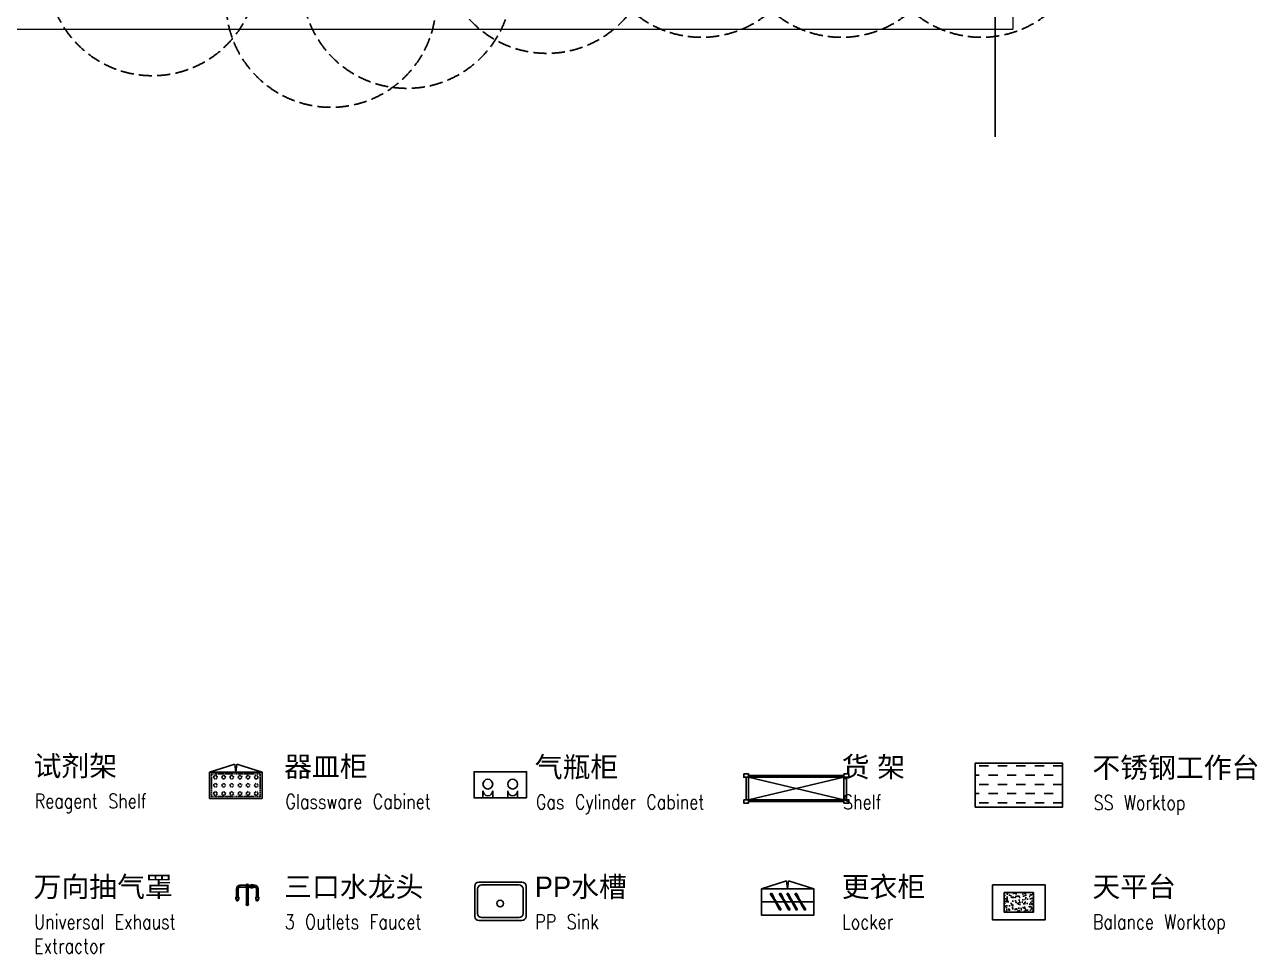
# Model space of a CAD drawing. Header units: millimetres. Extents: x -79903 to 358239, y -413462 to -100990.
# Drawn here: x 5182 to 26315, y -224661 to -208742 of the extents above; entities that cross this region are included whole.
import ezdxf

# ---------------------------------------------------------------- set-up
doc = ezdxf.new("R2010")
doc.units = ezdxf.units.MM
doc.header["$LTSCALE"] = 300
doc.linetypes.add('CENTER', pattern=[2, 1.25, -0.25, 0.25, -0.25])
doc.linetypes.add('DASH', pattern=[0.35, 0.25, -0.1])
doc.layers.get('DEFPOINTS').update_dxf_attribs({"color": 250})
for name, color, linetype in [('A—轴线', 1, 'CENTER'), ('C—平顶—喷淋', 5, 'Continuous'), ('K柯禹-实验家具', 140, 'Continuous'), ('K柯禹-文字说明', 7, 'Continuous'), ('K柯禹-给排水', 121, 'Continuous'), ('S实验室家具', 5, 'Continuous')]:
    doc.layers.add(name, color=color, linetype=linetype)
for name, color, linetype, lineweight in [('D打印框', 7, 'Continuous', 50), ('Q-02 墙柱填充', 250, 'Continuous', 0), ('Q-11 建筑幕墙', 60, 'Continuous', 0)]:
    doc.layers.add(name, color=color, linetype=linetype, lineweight=lineweight)
doc.styles.add('_HZTXT', font='txt.shx', dxfattribs={"width": 0.8, "bigfont": 'hztxt.shx'})
doc.styles.get("Standard").update_dxf_attribs({"font": 'arial.ttf'})

# ---------------------------------------------------------------- blocks, each defined once
blk = doc.blocks.new('123aad')
at = {"layer": 'K柯禹-实验家具', "color": 142, "linetype": 'Continuous'}
for p, q in [((1325554, 382044), (1325986, 382179)), ((1325986, 382179), (1326004, 382044)), ((1326021, 382179), (1326004, 382044)), ((1326454, 382044), (1326021, 382179)), ((1325554, 382044), (1325554, 381595)), ((1326454, 382044), (1325554, 382044)), ((1326454, 381595), (1326454, 382044)), ((1325554, 381595), (1326454, 381595))]:
    blk.add_line(p, q, dxfattribs=at)
at = {"layer": 'K柯禹-实验家具', "color": 142}
for points in [[(1325584, 382002), (1325584, 382014), (1325593, 382014)], [(1325584, 381981), (1325584, 381996)], [(1325584, 381956), (1325584, 381971)], [(1325584, 381935), (1325584, 381950)], [(1325584, 381914), (1325584, 381929)], [(1325584, 381889), (1325584, 381905)], [(1325584, 381868), (1325584, 381883)], [(1325602, 382014), (1325617, 382014)], [(1325623, 382014), (1325638, 382014)], [(1325623, 381959), (1325626, 381944)], [(1325632, 381981), (1325626, 381974), (1325626, 381965)], [(1325632, 381938), (1325638, 381932), (1325644, 381932)], [(1325654, 381990), (1325638, 381984)], [(1325647, 382014), (1325663, 382014)], [(1325654, 381929), (1325669, 381932)], [(1325675, 381981), (1325669, 381984), (1325660, 381987)], [(1325669, 382014), (1325684, 382014)], [(1325675, 381938), (1325678, 381944), (1325681, 381950)], [(1325684, 381959), (1325678, 381974)], [(1325693, 382014), (1325705, 382014)], [(1325714, 382014), (1325730, 382014)], [(1325736, 382014), (1325751, 382014)], [(1325760, 382014), (1325775, 382014)], [(1325763, 381959), (1325766, 381944)], [(1325772, 381981), (1325766, 381974), (1325766, 381965)], [(1325772, 381938), (1325778, 381932), (1325784, 381932)], [(1325793, 381990), (1325778, 381984)], [(1325781, 382014), (1325796, 382014)], [(1325793, 381929), (1325809, 381932)], [(1325815, 381981), (1325809, 381984), (1325799, 381987)], [(1325806, 382014), (1325818, 382014)], [(1325815, 381938), (1325818, 381944), (1325821, 381950)], [(1325824, 381959), (1325818, 381974)], [(1325827, 382014), (1325842, 382014)], [(1325848, 382014), (1325863, 382014)], [(1325872, 382014), (1325888, 382014)], [(1325894, 382014), (1325909, 382014)], [(1325903, 381959), (1325906, 381944)], [(1325912, 381981), (1325906, 381974), (1325906, 381965)], [(1325912, 381938), (1325918, 381932), (1325924, 381932)], [(1325918, 382014), (1325933, 382014)], [(1325933, 381990), (1325918, 381984)], [(1325933, 381929), (1325948, 381932)], [(1325939, 382014), (1325954, 382014)], [(1325954, 381981), (1325948, 381984), (1325939, 381987)], [(1325954, 381938), (1325958, 381944), (1325961, 381950)], [(1325964, 381959), (1325958, 381974)], [(1325961, 382014), (1325976, 382014)], [(1325985, 382014), (1326000, 382014)], [(1326006, 382014), (1326021, 382014)], [(1326030, 382014), (1326046, 382014)], [(1326043, 381959), (1326046, 381944)], [(1326052, 381981), (1326046, 381974), (1326046, 381965)], [(1326052, 382014), (1326067, 382014)], [(1326052, 381938), (1326058, 381932), (1326067, 381932)], [(1326073, 381990), (1326058, 381984)], [(1326073, 382014), (1326088, 382014)], [(1326073, 381929), (1326088, 381932)], [(1326094, 381981), (1326088, 381984), (1326079, 381987)], [(1326094, 381938), (1326100, 381944), (1326100, 381950)], [(1326097, 382014), (1326113, 382014)], [(1326103, 381959), (1326100, 381974)], [(1326119, 382014), (1326134, 382014)], [(1326143, 382014), (1326158, 382014)], [(1326164, 382014), (1326179, 382014)], [(1326182, 381959), (1326186, 381944)], [(1326186, 382014), (1326201, 382014)], [(1326192, 381981), (1326186, 381974), (1326186, 381965)], [(1326192, 381938), (1326198, 381932), (1326207, 381932)], [(1326213, 381990), (1326198, 381984)], [(1326210, 382014), (1326225, 382014)], [(1326213, 381929), (1326228, 381932)], [(1326234, 381981), (1326228, 381984), (1326222, 381987)], [(1326231, 382014), (1326246, 382014)], [(1326234, 381938), (1326240, 381944), (1326240, 381950)], [(1326243, 381959), (1326240, 381974)], [(1326255, 382014), (1326271, 382014)], [(1326277, 382014), (1326292, 382014)], [(1326298, 382014), (1326313, 382014)], [(1326322, 382014), (1326337, 382014)], [(1326322, 381959), (1326328, 381944)], [(1326331, 381981), (1326328, 381974), (1326325, 381965)], [(1326331, 381938), (1326337, 381932), (1326347, 381932)], [(1326353, 381990), (1326337, 381984)], [(1326344, 382014), (1326359, 382014)], [(1326353, 381929), (1326368, 381932)], [(1326374, 381981), (1326362, 381987)], [(1326368, 382014), (1326383, 382014)], [(1326374, 381938), (1326380, 381944), (1326380, 381950)], [(1326383, 381959), (1326380, 381974)], [(1326389, 382014), (1326404, 382014)], [(1326410, 382014), (1326423, 382014)], [(1326423, 382014), (1326423, 382002)], [(1326423, 381996), (1326423, 381981)], [(1326423, 381971), (1326423, 381956)], [(1326423, 381950), (1326423, 381935)], [(1326423, 381929), (1326423, 381914)], [(1326423, 381905), (1326423, 381889)], [(1326423, 381883), (1326423, 381868)], [(1325584, 381844), (1325584, 381859)], [(1325584, 381822), (1325584, 381838)], [(1325584, 381801), (1325584, 381816)], [(1325584, 381777), (1325584, 381792)], [(1325584, 381756), (1325584, 381771)], [(1325584, 381731), (1325584, 381746)], [(1325584, 381710), (1325584, 381725)], [(1325584, 381689), (1325584, 381704)], [(1325584, 381664), (1325584, 381680)], [(1325623, 381819), (1325626, 381804)], [(1325623, 381680), (1325626, 381664)], [(1325632, 381841), (1325626, 381835), (1325626, 381826)], [(1325632, 381701), (1325626, 381695), (1325626, 381686)], [(1325632, 381798), (1325638, 381792), (1325644, 381792)], [(1325654, 381850), (1325638, 381844)], [(1325654, 381710), (1325638, 381704)], [(1325654, 381789), (1325669, 381792)], [(1325675, 381841), (1325669, 381844), (1325660, 381847)], [(1325675, 381701), (1325669, 381704), (1325660, 381707)], [(1325675, 381798), (1325678, 381804), (1325681, 381810)], [(1325675, 381658), (1325678, 381664), (1325681, 381670)], [(1325684, 381819), (1325678, 381835)], [(1325684, 381680), (1325678, 381695)], [(1325763, 381819), (1325766, 381804)], [(1325763, 381680), (1325766, 381664)], [(1325772, 381841), (1325766, 381835), (1325766, 381826)], [(1325772, 381701), (1325766, 381695), (1325766, 381686)], [(1325772, 381798), (1325778, 381792), (1325784, 381792)], [(1325793, 381850), (1325778, 381844)], [(1325793, 381710), (1325778, 381704)], [(1325793, 381789), (1325809, 381792)], [(1325815, 381841), (1325809, 381844), (1325799, 381847)], [(1325815, 381701), (1325809, 381704), (1325799, 381707)], [(1325815, 381798), (1325818, 381804), (1325821, 381810)], [(1325815, 381658), (1325818, 381664), (1325821, 381670)], [(1325824, 381819), (1325818, 381835)], [(1325824, 381680), (1325818, 381695)], [(1325903, 381819), (1325906, 381804)], [(1325903, 381680), (1325906, 381664)], [(1325912, 381841), (1325906, 381835), (1325906, 381826)], [(1325912, 381701), (1325906, 381695), (1325906, 381686)], [(1325912, 381798), (1325918, 381792), (1325924, 381792)], [(1325933, 381850), (1325918, 381844)], [(1325933, 381710), (1325918, 381704)], [(1325933, 381789), (1325948, 381792)], [(1325954, 381841), (1325948, 381844), (1325939, 381847)], [(1325954, 381701), (1325948, 381704), (1325939, 381707)], [(1325954, 381798), (1325958, 381804), (1325961, 381810)], [(1325954, 381658), (1325958, 381664), (1325961, 381670)], [(1325964, 381819), (1325958, 381835)], [(1325964, 381680), (1325958, 381695)], [(1326043, 381819), (1326046, 381804)], [(1326043, 381680), (1326046, 381664)], [(1326052, 381841), (1326046, 381835), (1326046, 381826)], [(1326052, 381701), (1326046, 381695), (1326046, 381686)], [(1326052, 381798), (1326058, 381792), (1326067, 381792)], [(1326073, 381850), (1326058, 381844)], [(1326073, 381710), (1326058, 381704)], [(1326073, 381789), (1326088, 381792)], [(1326094, 381841), (1326088, 381844), (1326079, 381847)], [(1326094, 381701), (1326088, 381704), (1326079, 381707)], [(1326094, 381798), (1326100, 381804), (1326100, 381810)], [(1326094, 381658), (1326100, 381664), (1326100, 381670)], [(1326103, 381819), (1326100, 381835)], [(1326103, 381680), (1326100, 381695)], [(1326182, 381819), (1326186, 381804)], [(1326182, 381680), (1326186, 381664)], [(1326192, 381841), (1326186, 381835), (1326186, 381826)], [(1326192, 381701), (1326186, 381695), (1326186, 381686)], [(1326192, 381798), (1326198, 381792), (1326207, 381792)], [(1326213, 381850), (1326198, 381844)], [(1326213, 381710), (1326198, 381704)], [(1326213, 381789), (1326228, 381792)], [(1326234, 381841), (1326228, 381844), (1326222, 381847)], [(1326234, 381701), (1326228, 381704), (1326222, 381707)], [(1326234, 381798), (1326240, 381804), (1326240, 381810)], [(1326234, 381658), (1326240, 381664), (1326240, 381670)], [(1326243, 381819), (1326240, 381835)], [(1326243, 381680), (1326240, 381695)], [(1326322, 381819), (1326328, 381804)], [(1326322, 381680), (1326328, 381664)], [(1326331, 381841), (1326328, 381835), (1326325, 381826)], [(1326331, 381701), (1326328, 381695), (1326325, 381686)], [(1326331, 381798), (1326337, 381792), (1326347, 381792)], [(1326353, 381850), (1326337, 381844)], [(1326353, 381710), (1326337, 381704)], [(1326353, 381789), (1326368, 381792)], [(1326374, 381841), (1326362, 381847)], [(1326374, 381701), (1326362, 381707)], [(1326374, 381798), (1326380, 381804), (1326380, 381810)], [(1326374, 381658), (1326380, 381664), (1326380, 381670)], [(1326383, 381819), (1326380, 381835)], [(1326383, 381680), (1326380, 381695)], [(1326423, 381859), (1326423, 381844)], [(1326423, 381838), (1326423, 381822)], [(1326423, 381816), (1326423, 381801)], [(1326423, 381792), (1326423, 381777)], [(1326423, 381771), (1326423, 381756)], [(1326423, 381746), (1326423, 381731)], [(1326423, 381725), (1326423, 381710)], [(1326423, 381704), (1326423, 381689)], [(1326423, 381680), (1326423, 381664)], [(1325584, 381643), (1325584, 381658)], [(1325593, 381625), (1325584, 381625), (1325584, 381634)], [(1325617, 381625), (1325602, 381625)], [(1325638, 381625), (1325623, 381625)], [(1325632, 381658), (1325638, 381652), (1325644, 381652)], [(1325663, 381625), (1325647, 381625)], [(1325654, 381649), (1325669, 381652)], [(1325684, 381625), (1325669, 381625)], [(1325705, 381625), (1325693, 381625)], [(1325730, 381625), (1325714, 381625)], [(1325751, 381625), (1325736, 381625)], [(1325775, 381625), (1325760, 381625)], [(1325772, 381658), (1325778, 381652), (1325784, 381652)], [(1325796, 381625), (1325781, 381625)], [(1325793, 381649), (1325809, 381652)], [(1325818, 381625), (1325806, 381625)], [(1325842, 381625), (1325827, 381625)], [(1325863, 381625), (1325848, 381625)], [(1325888, 381625), (1325872, 381625)], [(1325909, 381625), (1325894, 381625)], [(1325912, 381658), (1325918, 381652), (1325924, 381652)], [(1325933, 381625), (1325918, 381625)], [(1325933, 381649), (1325948, 381652)], [(1325954, 381625), (1325939, 381625)], [(1325976, 381625), (1325961, 381625)], [(1326000, 381625), (1325985, 381625)], [(1326021, 381625), (1326006, 381625)], [(1326046, 381625), (1326030, 381625)], [(1326052, 381658), (1326058, 381652), (1326067, 381652)], [(1326067, 381625), (1326052, 381625)], [(1326073, 381649), (1326088, 381652)], [(1326088, 381625), (1326073, 381625)], [(1326113, 381625), (1326097, 381625)], [(1326134, 381625), (1326119, 381625)], [(1326158, 381625), (1326143, 381625)], [(1326179, 381625), (1326164, 381625)], [(1326201, 381625), (1326186, 381625)], [(1326192, 381658), (1326198, 381652), (1326207, 381652)], [(1326225, 381625), (1326210, 381625)], [(1326213, 381649), (1326228, 381652)], [(1326246, 381625), (1326231, 381625)], [(1326271, 381625), (1326255, 381625)], [(1326292, 381625), (1326277, 381625)], [(1326313, 381625), (1326298, 381625)], [(1326337, 381625), (1326322, 381625)], [(1326331, 381658), (1326337, 381652), (1326347, 381652)], [(1326359, 381625), (1326344, 381625)], [(1326353, 381649), (1326368, 381652)], [(1326383, 381625), (1326368, 381625)], [(1326404, 381625), (1326389, 381625)], [(1326423, 381634), (1326423, 381625), (1326410, 381625)], [(1326423, 381658), (1326423, 381643)]]:
    blk.add_lwpolyline(points, dxfattribs=at)
blk = doc.blocks.new('A$C074D4DC8')
at = {"linetype": 'Continuous'}
for p, q in [((335, 264), (335, 0)), ((699, 264), (699, 0)), ((1266, 264), (1266, 0)), ((1630, 264), (1630, 0))]:
    blk.add_line(p, q, dxfattribs=at)
blk.add_lwpolyline([(1965, 0), (1965, 983), (0, 983), (0, 0)], close=True, dxfattribs=at)
for centre in [(517, 516), (1448, 516)]:
    blk.add_circle(centre, 182, dxfattribs=at)
for centre in [(517, 264), (1448, 264)]:
    blk.add_arc(centre, 182, 180, 0, dxfattribs=at)
blk = doc.blocks.new('174528')
at = {"layer": 'K柯禹-实验家具', "color": 142}
for p, q in [((-258, -442, 0), (-258, -58)), ((-216, -29), (1418, -29)), ((-216, -442, 0), (-216, -58)), ((-216, -58), (1418, -58)), ((-216, -442, 0), (1418, -58)), ((1418, -442, 0), (-216, -58)), ((1418, -442, 0), (1418, -58)), ((1460, -442, 0), (1460, -58)), ((-216, -442, 0), (1418, -442, 0)), ((-216, -471, 0), (1418, -471, 0))]:
    blk.add_line(p, q, dxfattribs=at)
for points in [[(-216, -58), (-300, -58), (-300, 0), (-216, 0)], [(1502, -58), (1418, -58), (1418, 0), (1502, 0)]]:
    blk.add_lwpolyline(points, close=True, dxfattribs=at)
at = {"layer": 'K柯禹-实验家具', "color": 142, "elevation": 0}
for points in [[(-216, -500), (-300, -500), (-300, -442), (-216, -442)], [(1502, -500), (1418, -500), (1418, -442), (1502, -442)]]:
    blk.add_lwpolyline(points, close=True, dxfattribs=at)
blk = doc.blocks.new('A$C428B26A6')
at = {"layer": 'K柯禹-实验家具', "color": 142}
for p, q in [((50, 900), (-85, 468)), ((275, 900), (275, 0)), ((130, 588), (411, 750)), ((418, 737), (404, 762)), ((-85, 468), (50, 450)), ((-85, 432), (50, 450)), ((50, 0), (-85, 432)), ((137, 576), (123, 600)), ((137, 435), (123, 459)), ((130, 447), (411, 609)), ((131, 319), (411, 481)), ((418, 597), (404, 622)), ((404, 493), (418, 469)), ((138, 307), (124, 331)), ((131, 164), (411, 326)), ((404, 338), (418, 314)), ((138, 152), (124, 176))]:
    blk.add_line(p, q, dxfattribs=at)
blk.add_lwpolyline([(50, 0), (500, 0), (500, 900), (50, 900)], close=True, dxfattribs=at)
for centre, start, end in [((-870, 2639), 295.9622, 304.1516), ((1407, -1304), 115.8484, 124.0378), ((-870, 2499), 295.9622, 304.1516), ((-869, 2371), 295.9622, 304.1516), ((1407, -1445), 115.8484, 124.0378), ((1407, -1573), 115.8484, 124.0378), ((-869, 2216), 295.9622, 304.1516), ((1407, -1728), 115.8484, 124.0378)]:
    blk.add_arc(centre, 2269, start, end, dxfattribs=at)
blk = doc.blocks.new('BT')
at = {"layer": 'K柯禹-实验家具'}
h = blk.add_hatch(dxfattribs=at)
h.set_pattern_fill('AR-CONC', color=151, scale=20, style=0)
h.set_pattern_definition([(310, (-110816.74, -4931.03), (143.45204, 12.55043), [15, -165]), (5, (-110816.74, -4931.03), (-27.75027, -150.43843), [12, -132]), (259.5486, (-110804.78, -4929.98), (115.70188, -137.8879), [12.74804, -140.22842]), (313.8158, (-110816.74, -4971.03), (213.4482, 33.1038), [22.5, -247.5]), (263.3644, (-110798.95, -4968.27), (186.93254, -194.82357), [19.12206, -210.3426]), (8.8158, (-110816.74, -4971.03), (186.9324, -194.8237), [18, -198]), (339, (-110796.74, -4961.03), (119.38141, 80.52378), [15, -165]), (34, (-110796.74, -4961.03), (48.66307, -145.03), [12, -132]), (288.5486, (-110786.79, -4954.32), (168.04453, -64.5061), [12.74804, -140.22842]), (322.5, (-110816.74, -4931.026), (2.43197, -66.57877), [0, -130.4, 0, -134, 0, -132.5]), (352.5, (-110816.74, -4931.026), (52.613907, -78.882342), [0, -76.4, 0, -127.4, 0, -50.5]), (32.5, (-110861.34, -4931.026), (106.764487, 4.510974), [0, -50, 0, -156, 0, -207]), (42.5, (-110881.34, -4931.03), (116.63723, -20.021), [0, -65, 0, -103.6, 0, -147])])
h.paths.add_polyline_path([(200, 470), (200, 130), (700, 130), (700, 470)])
at = {"layer": 'K柯禹-实验家具', "color": 140}
for points in [[(0, 600), (900, 600), (900, 0), (0, 0)], [(200, 470), (700, 470), (700, 130), (200, 130)]]:
    blk.add_lwpolyline(points, close=True, dxfattribs=at)
blk = doc.blocks.new('*U323')
at = {"layer": 'K柯禹-实验家具'}
h = blk.add_hatch(dxfattribs=at)
h.set_pattern_fill('DASH', color=8, scale=50, style=0)
h.set_pattern_definition([(360, (373581.72, 1289852.34), (158.75, 158.75), [158.75, -158.75])])
h.paths.add_polyline_path([(256543, 33421), (255043, 33421), (255043, 34171), (256543, 34171)])
blk.add_lwpolyline([(256543, 33421), (255043, 33421), (255043, 34171), (256543, 34171)], close=True, dxfattribs=at)
blk = doc.blocks.new('pen lin')
at = {"layer": 'C—平顶—喷淋'}
blk.add_hatch(color=8, dxfattribs=at).paths.add_polyline_path([(-27.5, 0, 1), (27.5, 0, 1)])
for radius in [50, 27.5]:
    blk.add_circle((0, 0), radius, dxfattribs=at)
at = {"layer": 'DEFPOINTS', "color": 251, "linetype": 'DASH', "ltscale": 3}
blk.add_circle((0, 0), 1800, dxfattribs=at)
blk = doc.blocks.new('A$C5AE9663F')
at = {"layer": 'A—轴线', "color": 24, "linetype": 'CENTER', "ltscale": 10}
blk.add_line((27600, -2850), (27600, 24600), dxfattribs=at)

msp = doc.modelspace()

# ---------------------------------------------------------------- hatches: boundary and pattern name
at = {"layer": 'Q-02 墙柱填充'}
h = msp.add_hatch(color=252, dxfattribs=at)
h.dxf.hatch_style = 1
h.paths.add_polyline_path([(-5478.041, -207467.447), (-6078.041, -207467.447), (-6078.041, -208167.447), (-5478.041, -208167.447)])
h.paths.add_polyline_path([(3721.959, -207467.447), (3121.959, -207467.447), (3121.959, -208167.447), (3721.959, -208167.447)])
h.paths.add_polyline_path([(12921.959, -207467.447), (12321.959, -207467.447), (12321.959, -208167.447), (12921.959, -208167.447)])
h.paths.add_polyline_path([(22121.959, -197067.447), (21521.959, -197067.447), (21521.959, -197767.447), (22121.959, -197767.447)])
h.paths.add_polyline_path([(12921.959, -197067.447), (12321.959, -197067.447), (12321.959, -197767.447), (12921.959, -197767.447)])
h.paths.add_polyline_path([(3721.959, -197067.447), (3121.959, -197067.447), (3121.959, -197767.447), (3721.959, -197767.447)])
h.paths.add_polyline_path([(-5478.041, -197067.447), (-6078.041, -197067.447), (-6078.041, -197767.447), (-5478.041, -197767.447)])
h.paths.add_polyline_path([(-1512.959, -210168.645), (-840.892, -210168.645), (-840.892, -209782.611), (-1512.959, -209782.611)], flags=9)
h.paths.add_polyline_path([(5388.159, -210168.645), (6060.226, -210168.645), (6060.226, -209782.611), (5388.159, -209782.611)], flags=9)
h.paths.add_polyline_path([(9988.159, -210168.645), (10660.226, -210168.645), (10660.226, -209782.611), (9988.159, -209782.611)], flags=9)
h.paths.add_polyline_path([(14588.159, -210168.645), (15260.226, -210168.645), (15260.226, -209782.611), (14588.159, -209782.611)], flags=9)
h.paths.add_polyline_path([(19188.159, -210168.645), (19860.226, -210168.645), (19860.226, -209782.611), (19188.159, -209782.611)], flags=9)
h.paths.add_polyline_path([(6864.409, -210841.39), (7679.493, -210841.39), (7679.493, -210455.357), (6864.409, -210455.357)], flags=9)
h.paths.add_polyline_path([(23066.162, -203033.928), (23066.162, -202218.844), (22680.128, -202218.844), (22680.128, -203033.928)], flags=9)
h.paths.add_polyline_path([(23066.162, -195701.246), (23066.162, -195029.179), (22680.128, -195029.179), (22680.128, -195701.246)], flags=9)
h.paths.add_polyline_path([(23066.162, -190502.922), (23066.162, -189830.855), (22680.128, -189830.855), (22680.128, -190502.922)], flags=9)
h.paths.add_polyline_path([(23666.162, -197824.989), (23666.162, -197009.906), (23280.128, -197009.906), (23280.128, -197824.989)], flags=9)
h.paths.add_polyline_path([(-6873.021, -210168.645), (-6200.954, -210168.645), (-6200.954, -209782.611), (-6873.021, -209782.611)], flags=9)
h.paths.add_polyline_path([(-8176.494, -192183.927), (-8176.494, -191368.844), (-8562.527, -191368.844), (-8562.527, -192183.927)], flags=9)
h.paths.add_polyline_path([(-8176.494, -203033.927), (-8176.494, -202218.844), (-8562.527, -202218.844), (-8562.527, -203033.927)], flags=9)
h.paths.add_polyline_path([(-8776.494, -197374.989), (-8776.494, -196559.905), (-9162.527, -196559.905), (-9162.527, -197374.989)], flags=9)
h.paths.add_polyline_path([(13027.349, -194222.023), (13880.009, -194222.023), (13880.009, -193719.363), (13027.349, -193719.363)], flags=9)
h.paths.add_polyline_path([(13125.853, -196530.907), (13974.79, -196530.907), (13974.79, -196028.247), (13125.853, -196028.247)], flags=9)

# ---------------------------------------------------------------- linework, layer by layer
at = {"layer": 'K柯禹-给排水'}
for p, q in [((8813.944, -223687.688, -0.002), (8813.944, -223552.258, -0.002)), ((8813.944, -223552.33, -0.002), (8843.271, -223552.33, -0.002)), ((8851.601, -223532.185, -0.002), (8831.497, -223510.823, -0.002)), ((8843.271, -223687.694, -0.002), (8843.271, -223552.294, -0.002)), ((8984.081, -223523.855, -0.002), (8871.71, -223523.855, -0.002)), ((8872.218, -223494.556, -0.002), (8984.251, -223494.556, -0.002)), ((8872.218, -223494.556, -0.002), (8872.218, -223523.855, -0.002)), ((8984.081, -223508.751), (8984.081, -223821.196)), ((9013.455, -223508.751), (9013.455, -223821.196)), ((9125.318, -223494.556, -0.002), (9100.964, -223494.556, -0.002)), ((9100.964, -223523.855, -0.002), (9125.826, -223523.855, -0.002)), ((9125.318, -223494.556, -0.002), (9125.318, -223523.855, -0.002)), ((9145.936, -223532.185, -0.002), (9166.04, -223510.823, -0.002)), ((9154.265, -223687.694, -0.002), (9154.265, -223552.294, -0.002)), ((9183.593, -223552.33, -0.002), (9154.265, -223552.33, -0.002)), ((9183.593, -223687.688, -0.002), (9183.593, -223552.258, -0.002)), ((12897.394, -223507.454, 0.003), (12897.394, -224028.85, 0.003)), ((12947.881, -223557.94, 0.003), (12947.881, -223978.364, 0.003)), ((13708.067, -223438.609, 0.003), (12966.239, -223438.609, 0.003)), ((13016.725, -223489.095, 0.003), (13657.581, -223489.095, 0.003)), ((13726.425, -223978.364, 0.003), (13726.425, -223557.94, 0.003)), ((13776.912, -224028.85, 0.003), (13776.912, -223507.454, 0.003)), ((8802.92, -223699.789, 69.538), (8802.92, -223712.347, 104.041)), ((8802.92, -223732.113, 96.846), (8802.92, -223719.554, 62.344)), ((8802.92, -223732.113, 96.846), (8802.92, -223719.554, 62.344)), ((8802.92, -223732.113, 96.846), (8802.92, -223719.554, 62.344)), ((8813.944, -223671.502, -0.002), (8843.271, -223671.502, -0.002)), ((8817.853, -223698.314, 109.148), (8817.853, -223685.756, 74.645)), ((8838.887, -223685.756, 74.645), (8838.887, -223698.314, 109.148)), ((8838.887, -223685.756, 74.645), (8838.887, -223698.314, 109.148)), ((8838.887, -223685.756, 74.645), (8838.887, -223698.314, 109.148)), ((8853.821, -223712.347, 104.041), (8853.821, -223699.789, 69.538)), ((8853.821, -223712.347, 104.041), (8853.821, -223699.789, 69.538)), ((8853.821, -223712.347, 104.041), (8853.821, -223699.789, 69.538)), ((8853.821, -223712.347, 104.041), (8853.821, -223699.789, 69.538)), ((8853.821, -223719.554, 62.344), (8853.821, -223732.113, 96.846)), ((8853.821, -223719.554, 62.344), (8853.821, -223732.113, 96.846)), ((8853.821, -223719.554, 62.344), (8853.821, -223732.113, 96.846)), ((8853.821, -223719.554, 62.344), (8853.821, -223732.113, 96.846)), ((9143.716, -223712.347, 104.041), (9143.716, -223699.789, 69.538)), ((9143.716, -223712.347, 104.041), (9143.716, -223699.789, 69.538)), ((9143.716, -223712.347, 104.041), (9143.716, -223699.789, 69.538)), ((9143.716, -223712.347, 104.041), (9143.716, -223699.789, 69.538)), ((9143.716, -223719.554, 62.344), (9143.716, -223732.113, 96.846)), ((9143.716, -223719.554, 62.344), (9143.716, -223732.113, 96.846)), ((9143.716, -223719.554, 62.344), (9143.716, -223732.113, 96.846)), ((9143.716, -223719.554, 62.344), (9143.716, -223732.113, 96.846)), ((9183.593, -223671.502, -0.002), (9154.265, -223671.502, -0.002)), ((9158.649, -223685.756, 74.645), (9158.649, -223698.314, 109.148)), ((9158.649, -223685.756, 74.645), (9158.649, -223698.314, 109.148)), ((9158.649, -223685.756, 74.645), (9158.649, -223698.314, 109.148)), ((9179.683, -223698.314, 109.148), (9179.683, -223685.756, 74.645)), ((9194.617, -223699.789, 69.538), (9194.617, -223712.347, 104.041)), ((9194.617, -223732.113, 96.846), (9194.617, -223719.554, 62.344)), ((9194.617, -223732.113, 96.846), (9194.617, -223719.554, 62.344)), ((9194.617, -223732.113, 96.846), (9194.617, -223719.554, 62.344)), ((12966.239, -224097.695, 0.003), (13708.067, -224097.695, 0.003)), ((13016.725, -224047.209, 0.003), (13657.581, -224047.209, 0.003))]:
    msp.add_line(p, q, dxfattribs=at)
at = {"layer": 'K柯禹-给排水', "color": 7}
for p, q in [((9013.455, -223523.154, -0.003), (9064.247, -223535.845, 0.008)), ((9015.105, -223496.705, -0.002), (9064.247, -223484.426, 0.008)), ((9045.888, -223515.069, 108.311), (9018.002, -223515.069, 108.311)), ((9045.888, -223504.685, 108.311), (9018.631, -223504.685, 108.311)), ((9045.888, -223504.685, 108.311), (9045.888, -223515.069, 108.311)), ((9064.232, -223520.391, 0.013), (9100.964, -223520.394, 0.016)), ((9100.964, -223484.426, 0.008), (9064.247, -223484.426, 0.008)), ((9100.964, -223484.426, 0.008), (9064.247, -223484.426, 0.008)), ((9100.964, -223484.426, 0.008), (9064.247, -223484.426, 0.008)), ((9100.964, -223484.426, 0.008), (9064.247, -223484.426, 0.008)), ((9064.247, -223484.426, 0.008), (9100.964, -223484.426, 0.008)), ((9064.247, -223484.426, 0.008), (9064.247, -223499.36, 0.008)), ((9064.247, -223484.426, 75.779), (9100.964, -223484.426, 75.779)), ((9064.247, -223484.426, 75.779), (9100.964, -223484.426, 75.779)), ((9064.247, -223484.426, 75.779), (9100.964, -223484.426, 75.779)), ((9064.247, -223484.426, 75.779), (9100.964, -223484.426, 75.779)), ((9100.964, -223499.36, 0.005), (9064.247, -223499.36, 0.005)), ((9100.964, -223499.36, 0.005), (9064.247, -223499.36, 0.005)), ((9100.964, -223499.36, 0.005), (9064.247, -223499.36, 0.005)), ((9100.964, -223499.36, 0.005), (9064.247, -223499.36, 0.005)), ((9064.247, -223499.36, 0.005), (9100.964, -223499.36, 0.005)), ((9064.247, -223499.36, 111.746), (9100.964, -223499.36, 111.746)), ((9064.247, -223499.36, 111.746), (9100.964, -223499.36, 111.746)), ((9064.247, -223499.36, 111.746), (9100.964, -223499.36, 111.746)), ((9064.247, -223499.36, 111.746), (9100.964, -223499.36, 111.746)), ((9064.247, -223520.391, 0.008), (9064.247, -223535.327, 0.008)), ((9100.964, -223520.394, 0.016), (9064.247, -223520.394, 0.016)), ((9100.964, -223520.394, 0.016), (9064.247, -223520.394, 0.016)), ((9100.964, -223520.394, 0.016), (9064.247, -223520.394, 0.016)), ((9100.964, -223520.394, 0.016), (9064.247, -223520.394, 0.016)), ((9064.247, -223520.394, 60.845), (9100.964, -223520.394, 60.845)), ((9064.247, -223520.394, 60.845), (9100.964, -223520.394, 60.845)), ((9064.247, -223520.394, 60.845), (9100.964, -223520.394, 60.845)), ((9064.247, -223520.394, 60.845), (9100.964, -223520.394, 60.845)), ((9064.247, -223535.327, 0.008), (9100.964, -223535.327, 0.008)), ((9064.247, -223535.327, 0.008), (9100.964, -223535.327, 0.008)), ((9064.247, -223535.327, 0.008), (9100.964, -223535.327, 0.008)), ((9064.247, -223535.327, 0.008), (9100.964, -223535.327, 0.008)), ((9100.964, -223535.327, -0.006), (9064.247, -223535.327, -0.006)), ((9100.964, -223535.327, -0.006), (9064.247, -223535.327, -0.006)), ((9100.964, -223535.327, -0.006), (9064.247, -223535.327, -0.006)), ((9100.964, -223535.327, -0.006), (9064.247, -223535.327, -0.006)), ((9100.964, -223535.327, -0.006), (9064.247, -223535.327, -0.006)), ((9100.964, -223484.426, -0.006), (9100.964, -223535.327, -0.006))]:
    msp.add_line(p, q, dxfattribs=at)
at = {"layer": 'K柯禹-给排水'}
msp.add_circle((13334.492, -223807.72, 0.003), 56.223, dxfattribs=at)
for centre, radius, start, end in [((8871.71, -223552.294, -0.002), 57.766, 88.2005634, 180.0359814), ((8871.71, -223552.294, -0.002), 28.439, 90, 180), ((8998.768, -223508.693, 0), 20.263, 316.4525874, 223.5474126), ((8998.768, -223509.243, -0.002), 14.687, 0, 180), ((9125.826, -223552.294, -0.002), 57.766, 359.9640186, 91.7994366), ((9125.826, -223552.294, -0.002), 28.439, 0, 90), ((12966.239, -223507.454, 0.003), 68.845, 90, 180), ((13016.725, -223557.94, 0.003), 68.845, 90, 180), ((13657.581, -223557.94, 0.003), 68.845, 0, 90), ((13708.067, -223507.454, 0.003), 68.845, 0, 90), ((8998.768, -223821.196, -0.001), 19.138, 140.1244038, 39.8755962), ((13016.725, -223978.364, 0.003), 68.845, 180, 270), ((13657.581, -223978.364, 0.003), 68.845, 270, 0), ((12966.239, -224028.85, 0.003), 68.845, 180, 270), ((13708.067, -224028.85, 0.003), 68.845, 270, 0)]:
    msp.add_arc(centre, radius, start, end, dxfattribs=at)
at = {"layer": 'K柯禹-给排水', "extrusion": (0, -1e-16, -1)}
for centre, radius, start, end in [((-8998.768, -223508.751), 31.255, 27.0108525, 151.6586774), ((-8998.768, -223508.751), 31.255, 298.0278822, 331.1023909), ((-8998.768, -223508.751), 31.255, 213.4905235, 241.9721178), ((-8828.569, -223742.713, -0.006), 19.138, 174.1075278, 4.9015418), ((-8828.569, -223742.713, -0.006), 19.138, 174.1075278, 4.9015418), ((-8828.569, -223742.713, -0.006), 19.138, 174.1075278, 4.9015418), ((-9168.968, -223742.713, -0.006), 19.138, 175.0984582, 5.8924722), ((-9168.968, -223742.713, -0.006), 19.138, 175.0984582, 5.8924722), ((-9168.968, -223742.713, -0.006), 19.138, 175.0984582, 5.8924722)]:
    msp.add_arc(centre, radius, start, end, dxfattribs=at)
at = {"layer": 'K柯禹-给排水', "color": 7}
for centre, radius, start, end in [((9063.56, -223531.303, 0.005), 31.951, 88.7688978, 123.5803669), ((9064.574, -223486.057, 0.013), 34.335, 237.0282703, 269.4284539)]:
    msp.add_arc(centre, radius, start, end, dxfattribs=at)
at = {"layer": 'K柯禹-给排水', "color": 7, "extrusion": (-1, 7e-16, 0)}
for centre, start, end in [((223509.877, 122.202, -9045.888), 249.5053992, 290.4946008), ((223509.877, 50.39, -9045.888), 69.5053992, 110.4946008)]:
    msp.add_arc(centre, 14.83, start, end, dxfattribs=at)
at = {"layer": 'K柯禹-给排水', "color": 7, "extrusion": (-1, 5e-16, 0)}
for centre, start, end in [((223509.877, 122.202, -9045.888), 249.5053992, 290.4946008), ((223509.877, 50.39, -9045.888), 69.5053992, 110.4946008)]:
    msp.add_arc(centre, 14.83, start, end, dxfattribs=at)
at = {"layer": 'K柯禹-给排水', "extrusion": (4e-16, 0.34202, -0.939693)}
for centre, radius, start, end in [((-8828.37, -210195.775, -76575.178), 27.538, 22.4523187, 67.5476907), ((-8828.37, -210159.869, -76556.819), 14.83, 249.5053988, 290.4946012), ((-8828.37, -210195.775, -76575.178), 27.538, 112.4523093, 157.5476813), ((-8828.37, -210195.775, -76575.178), 27.538, 112.4523093, 157.5476813)]:
    msp.add_arc(centre, radius, start, end, dxfattribs=at)
at = {"layer": 'K柯禹-给排水', "extrusion": (-5e-16, -0.34202, 0.939693)}
for centre, radius, start, end in [((8828.37, -210195.775, 76611.895), 27.538, 112.4523093, 157.5476813), ((8792.464, -210195.775, 76611.895), 14.83, 314.8318913, 45.1681087), ((8828.37, -210195.775, 76611.895), 27.538, 202.4523187, 247.5476907), ((8828.37, -210195.775, 76611.895), 27.538, 202.4523187, 247.5476907), ((8828.37, -210159.869, 76611.895), 14.83, 224.8318941, 315.1681059), ((8828.37, -210231.681, 76611.895), 14.83, 44.8318941, 135.1681059), ((8828.37, -210231.681, 76611.895), 14.83, 44.8318941, 135.1681059), ((8828.37, -210159.869, 76556.819), 14.83, 249.5053988, 290.4946012), ((8828.37, -210195.775, 76611.895), 27.538, 22.4523187, 67.5476907), ((8828.37, -210195.775, 76611.895), 27.538, 22.4523187, 67.5476907), ((8828.37, -210195.775, 76611.895), 27.538, 292.4523093, 337.5476813), ((8828.37, -210195.775, 76611.895), 27.538, 292.4523093, 337.5476813), ((8864.276, -210195.775, 76611.895), 14.83, 134.8318913, 225.1681087), ((8864.276, -210195.775, 76611.895), 14.83, 134.8318913, 225.1681087)]:
    msp.add_arc(centre, radius, start, end, dxfattribs=at)
at = {"layer": 'K柯禹-给排水', "extrusion": (-4e-16, -0.34202, 0.939693)}
for centre, radius, start, end in [((8828.37, -210195.775, 76611.895), 27.538, 112.4523093, 157.5476813), ((8792.464, -210195.775, 76611.895), 14.83, 314.8318913, 45.1681087), ((8792.464, -210195.775, 76611.895), 14.83, 314.8318913, 45.1681087), ((8828.37, -210195.775, 76611.895), 27.538, 202.4523187, 247.5476907), ((8828.37, -210195.775, 76611.895), 27.538, 202.4523187, 247.5476907), ((8828.37, -210159.869, 76611.895), 14.83, 224.8318941, 315.1681059), ((8828.37, -210159.869, 76611.895), 14.83, 224.8318941, 315.1681059), ((8828.37, -210231.681, 76611.895), 14.83, 44.8318941, 135.1681059), ((8828.37, -210231.681, 76611.895), 14.83, 44.8318941, 135.1681059), ((8828.37, -210159.869, 76556.819), 14.83, 249.5053988, 290.4946012), ((8828.37, -210195.775, 76611.895), 27.538, 22.4523187, 67.5476907), ((8828.37, -210195.775, 76611.895), 27.538, 22.4523187, 67.5476907), ((8828.37, -210195.775, 76611.895), 27.538, 292.4523093, 337.5476813), ((8828.37, -210195.775, 76611.895), 27.538, 292.4523093, 337.5476813), ((8864.276, -210195.775, 76611.895), 14.83, 134.8318913, 225.1681087), ((8864.276, -210195.775, 76611.895), 14.83, 134.8318913, 225.1681087)]:
    msp.add_arc(centre, radius, start, end, dxfattribs=at)
at = {"layer": 'K柯禹-给排水', "extrusion": (5e-16, 0.34202, -0.939693)}
msp.add_arc((-8828.37, -210195.775, -76575.178), 27.538, 112.4523093, 157.5476813, dxfattribs=at)
at = {"layer": 'K柯禹-给排水', "extrusion": (-4e-16, 0.34202, -0.939693)}
for centre, radius, start, end in [((-9169.166, -210195.775, -76575.178), 27.538, 22.4523187, 67.5476907), ((-9169.166, -210195.775, -76575.178), 27.538, 22.4523187, 67.5476907), ((-9169.166, -210195.775, -76575.178), 27.538, 22.4523187, 67.5476907), ((-9169.166, -210159.869, -76556.819), 14.83, 249.5053988, 290.4946012), ((-9169.166, -210195.775, -76575.178), 27.538, 112.4523093, 157.5476813)]:
    msp.add_arc(centre, radius, start, end, dxfattribs=at)
at = {"layer": 'K柯禹-给排水', "extrusion": (4e-16, -0.34202, 0.939693)}
for centre, radius, start, end in [((9169.166, -210195.775, 76611.895), 27.538, 112.4523093, 157.5476813), ((9169.166, -210195.775, 76611.895), 27.538, 112.4523093, 157.5476813), ((9169.166, -210195.775, 76611.895), 27.538, 112.4523093, 157.5476813), ((9169.166, -210195.775, 76611.895), 27.538, 112.4523093, 157.5476813), ((9133.26, -210195.775, 76611.895), 14.83, 314.8318913, 45.1681087), ((9133.26, -210195.775, 76611.895), 14.83, 314.8318913, 45.1681087), ((9133.26, -210195.775, 76611.895), 14.83, 314.8318913, 45.1681087), ((9133.26, -210195.775, 76611.895), 14.83, 314.8318913, 45.1681087), ((9169.166, -210195.775, 76611.895), 27.538, 202.4523187, 247.5476907), ((9169.166, -210195.775, 76611.895), 27.538, 202.4523187, 247.5476907), ((9169.166, -210195.775, 76611.895), 27.538, 202.4523187, 247.5476907), ((9169.166, -210195.775, 76611.895), 27.538, 202.4523187, 247.5476907), ((9169.166, -210159.869, 76611.895), 14.83, 224.8318941, 315.1681059), ((9169.166, -210159.869, 76611.895), 14.83, 224.8318941, 315.1681059), ((9169.166, -210159.869, 76611.895), 14.83, 224.8318941, 315.1681059), ((9169.166, -210231.681, 76611.895), 14.83, 44.8318941, 135.1681059), ((9169.166, -210231.681, 76611.895), 14.83, 44.8318941, 135.1681059), ((9169.166, -210231.681, 76611.895), 14.83, 44.8318941, 135.1681059), ((9169.166, -210231.681, 76611.895), 14.83, 44.8318941, 135.1681059), ((9169.166, -210195.775, 76611.895), 27.538, 22.4523187, 67.5476907), ((9169.166, -210195.775, 76611.895), 27.538, 22.4523187, 67.5476907), ((9169.166, -210195.775, 76611.895), 27.538, 292.4523093, 337.5476813), ((9169.166, -210195.775, 76611.895), 27.538, 292.4523093, 337.5476813), ((9169.166, -210195.775, 76611.895), 27.538, 292.4523093, 337.5476813), ((9169.166, -210195.775, 76611.895), 27.538, 292.4523093, 337.5476813), ((9205.072, -210195.775, 76611.895), 14.83, 134.8318913, 225.1681087), ((9205.072, -210195.775, 76611.895), 14.83, 134.8318913, 225.1681087), ((9205.072, -210195.775, 76611.895), 14.83, 134.8318913, 225.1681087)]:
    msp.add_arc(centre, radius, start, end, dxfattribs=at)
at = {"layer": 'K柯禹-给排水', "extrusion": (0, 1.3e-15, -1)}
msp.add_arc((-8998.768, -223821.196), 14.687, 180, 0, dxfattribs=at)
at = {"layer": 'K柯禹-给排水'}
for points, knots in [([(8802.92, -223719.554, 62.344), (8803.167, -223718.911, 61.296), (8803.416, -223718.241, 60.228), (8804.022, -223716.538, 57.592), (8804.377, -223715.48, 56.016), (8804.72, -223714.383, 54.469)], [1.024425644, 1.024425644, 1.024425644, 1.024425644, 3.012830814, 3.012830814, 5.89826412, 5.89826412, 5.89826412, 5.89826412]), ([(8802.92, -223719.554, 62.344), (8803.167, -223718.911, 61.296), (8803.416, -223718.241, 60.228), (8804.022, -223716.538, 57.592), (8804.377, -223715.48, 56.016), (8804.72, -223714.383, 54.469)], [1.024425644, 1.024425644, 1.024425644, 1.024425644, 3.012830814, 3.012830814, 5.89826412, 5.89826412, 5.89826412, 5.89826412]), ([(8843.197, -223744.036, 0.006), (8843.064, -223745.535, 0.006), (8842.706, -223747.009, 0.006), (8841.395, -223750.197, 0.006), (8840.316, -223751.829, 0.006), (8837.602, -223754.566, 0.006), (8836, -223755.652, 0.006), (8832.482, -223757.136, 0.006), (8830.603, -223757.525, 0.006), (8826.805, -223757.56, 0.006), (8824.924, -223757.207, 0.006), (8821.394, -223755.796, 0.006), (8819.781, -223754.751, 0.006), (8817.028, -223752.091, 0.006), (8815.921, -223750.497, 0.006), (8814.73, -223747.791, 0.006), (8814.414, -223746.804, 0.006), (8814.097, -223745.294, 0.006), (8814.018, -223744.79, 0.006), (8813.964, -223744.284, 0.006)], [0.722944974, 0.722944974, 0.722944974, 0.722944974, 3.190447549, 3.190447549, 6.357207241, 6.357207241, 9.491170307, 9.491170307, 12.599463083, 12.599463083, 15.700138447, 15.700138447, 18.814114359, 18.814114359, 21.956670387, 21.956670387, 23.645827917, 23.645827917, 24.478905708, 24.478905708, 24.478905708, 24.478905708]), ([(8843.197, -223744.036, 0.006), (8843.064, -223745.535, 0.006), (8842.706, -223747.009, 0.006), (8841.395, -223750.197, 0.006), (8840.316, -223751.829, 0.006), (8837.602, -223754.566, 0.006), (8836, -223755.652, 0.006), (8832.482, -223757.136, 0.006), (8830.603, -223757.525, 0.006), (8826.805, -223757.56, 0.006), (8824.924, -223757.207, 0.006), (8821.394, -223755.796, 0.006), (8819.781, -223754.751, 0.006), (8817.028, -223752.091, 0.006), (8815.921, -223750.497, 0.006), (8814.73, -223747.791, 0.006), (8814.414, -223746.804, 0.006), (8814.097, -223745.294, 0.006), (8814.018, -223744.79, 0.006), (8813.964, -223744.284, 0.006)], [0.722944974, 0.722944974, 0.722944974, 0.722944974, 3.190447549, 3.190447549, 6.357207241, 6.357207241, 9.491170307, 9.491170307, 12.599463083, 12.599463083, 15.700138447, 15.700138447, 18.814114359, 18.814114359, 21.956670387, 21.956670387, 23.645827917, 23.645827917, 24.478905708, 24.478905708, 24.478905708, 24.478905708]), ([(8817.853, -223685.756, 74.645), (8818.099, -223685.577, 73.429), (8818.364, -223685.389, 72.185), (8819.081, -223684.9, 69.022), (8819.558, -223684.589, 67.086), (8820.615, -223683.954, 63.257), (8821.195, -223683.628, 61.364), (8822.171, -223683.145, 58.638), (8822.515, -223682.985, 57.748), (8822.98, -223682.787, 56.661), (8823.078, -223682.746, 56.439), (8823.178, -223682.706, 56.219)], [1.024425644, 1.024425644, 1.024425644, 1.024425644, 3.012830814, 3.012830814, 6.025661628, 6.025661628, 9.038492442, 9.038492442, 10.544907849, 10.544907849, 10.936037082, 10.936037082, 10.936037082, 10.936037082]), ([(8817.853, -223685.756, 74.645), (8818.099, -223685.577, 73.429), (8818.364, -223685.389, 72.185), (8819.081, -223684.9, 69.022), (8819.558, -223684.589, 67.086), (8820.615, -223683.954, 63.257), (8821.195, -223683.628, 61.364), (8822.171, -223683.145, 58.638), (8822.515, -223682.985, 57.748), (8822.98, -223682.787, 56.661), (8823.078, -223682.746, 56.439), (8823.178, -223682.706, 56.219)], [1.024425644, 1.024425644, 1.024425644, 1.024425644, 3.012830814, 3.012830814, 6.025661628, 6.025661628, 9.038492442, 9.038492442, 10.544907849, 10.544907849, 10.936037082, 10.936037082, 10.936037082, 10.936037082]), ([(8833.562, -223682.706, 56.219), (8833.662, -223682.746, 56.439), (8833.76, -223682.787, 56.661), (8834.225, -223682.985, 57.748), (8834.569, -223683.145, 58.638), (8835.546, -223683.628, 61.364), (8836.125, -223683.954, 63.257), (8837.183, -223684.589, 67.086), (8837.66, -223684.9, 69.022), (8838.376, -223685.389, 72.185), (8838.641, -223685.577, 73.429), (8838.887, -223685.756, 74.645)], [1.115286173, 1.115286173, 1.115286173, 1.115286173, 1.506415407, 1.506415407, 3.012830814, 3.012830814, 6.025661628, 6.025661628, 9.038492442, 9.038492442, 11.026897612, 11.026897612, 11.026897612, 11.026897612]), ([(8833.562, -223682.706, 56.219), (8833.662, -223682.746, 56.439), (8833.76, -223682.787, 56.661), (8834.225, -223682.985, 57.748), (8834.569, -223683.145, 58.638), (8835.546, -223683.628, 61.364), (8836.125, -223683.954, 63.257), (8837.183, -223684.589, 67.086), (8837.66, -223684.9, 69.022), (8838.376, -223685.389, 72.185), (8838.641, -223685.577, 73.429), (8838.887, -223685.756, 74.645)], [1.115286173, 1.115286173, 1.115286173, 1.115286173, 1.506415407, 1.506415407, 3.012830814, 3.012830814, 6.025661628, 6.025661628, 9.038492442, 9.038492442, 11.026897612, 11.026897612, 11.026897612, 11.026897612]), ([(8852.021, -223714.383, 54.469), (8852.363, -223715.48, 56.016), (8852.718, -223716.538, 57.592), (8853.324, -223718.241, 60.228), (8853.573, -223718.911, 61.296), (8853.821, -223719.554, 62.344)], [6.153059136, 6.153059136, 6.153059136, 6.153059136, 9.038492442, 9.038492442, 11.026897612, 11.026897612, 11.026897612, 11.026897612]), ([(9145.516, -223714.383, 54.469), (9145.174, -223715.48, 56.016), (9144.819, -223716.538, 57.592), (9144.212, -223718.241, 60.228), (9143.963, -223718.911, 61.296), (9143.716, -223719.554, 62.344)], [6.153059136, 6.153059136, 6.153059136, 6.153059136, 9.038492442, 9.038492442, 11.026897612, 11.026897612, 11.026897612, 11.026897612]), ([(9154.339, -223744.036, 0.006), (9154.472, -223745.535, 0.006), (9154.83, -223747.009, 0.006), (9156.141, -223750.197, 0.006), (9157.221, -223751.829, 0.006), (9159.935, -223754.566, 0.006), (9161.537, -223755.652, 0.006), (9165.055, -223757.136, 0.006), (9166.933, -223757.525, 0.006), (9170.731, -223757.56, 0.006), (9172.612, -223757.207, 0.006), (9176.142, -223755.796, 0.006), (9177.756, -223754.751, 0.006), (9180.508, -223752.091, 0.006), (9181.616, -223750.497, 0.006), (9182.806, -223747.791, 0.006), (9183.123, -223746.804, 0.006), (9183.44, -223745.294, 0.006), (9183.519, -223744.79, 0.006), (9183.572, -223744.284, 0.006)], [0.722944974, 0.722944974, 0.722944974, 0.722944974, 3.190447549, 3.190447549, 6.357207241, 6.357207241, 9.491170307, 9.491170307, 12.599463083, 12.599463083, 15.700138447, 15.700138447, 18.814114359, 18.814114359, 21.956670387, 21.956670387, 23.645827917, 23.645827917, 24.478905708, 24.478905708, 24.478905708, 24.478905708]), ([(9154.339, -223744.036, 0.006), (9154.472, -223745.535, 0.006), (9154.83, -223747.009, 0.006), (9156.141, -223750.197, 0.006), (9157.221, -223751.829, 0.006), (9159.935, -223754.566, 0.006), (9161.537, -223755.652, 0.006), (9165.055, -223757.136, 0.006), (9166.933, -223757.525, 0.006), (9170.731, -223757.56, 0.006), (9172.612, -223757.207, 0.006), (9176.142, -223755.796, 0.006), (9177.756, -223754.751, 0.006), (9180.508, -223752.091, 0.006), (9181.616, -223750.497, 0.006), (9182.806, -223747.791, 0.006), (9183.123, -223746.804, 0.006), (9183.44, -223745.294, 0.006), (9183.519, -223744.79, 0.006), (9183.572, -223744.284, 0.006)], [0.722944974, 0.722944974, 0.722944974, 0.722944974, 3.190447549, 3.190447549, 6.357207241, 6.357207241, 9.491170307, 9.491170307, 12.599463083, 12.599463083, 15.700138447, 15.700138447, 18.814114359, 18.814114359, 21.956670387, 21.956670387, 23.645827917, 23.645827917, 24.478905708, 24.478905708, 24.478905708, 24.478905708]), ([(9163.974, -223682.706, 56.219), (9163.874, -223682.746, 56.439), (9163.777, -223682.787, 56.661), (9163.311, -223682.985, 57.748), (9162.967, -223683.145, 58.638), (9161.991, -223683.628, 61.364), (9161.412, -223683.954, 63.257), (9160.354, -223684.589, 67.086), (9159.877, -223684.9, 69.022), (9159.16, -223685.389, 72.185), (9158.895, -223685.577, 73.429), (9158.649, -223685.756, 74.645)], [1.115286173, 1.115286173, 1.115286173, 1.115286173, 1.506415407, 1.506415407, 3.012830814, 3.012830814, 6.025661628, 6.025661628, 9.038492442, 9.038492442, 11.026897612, 11.026897612, 11.026897612, 11.026897612]), ([(9163.974, -223682.706, 56.219), (9163.874, -223682.746, 56.439), (9163.777, -223682.787, 56.661), (9163.311, -223682.985, 57.748), (9162.967, -223683.145, 58.638), (9161.991, -223683.628, 61.364), (9161.412, -223683.954, 63.257), (9160.354, -223684.589, 67.086), (9159.877, -223684.9, 69.022), (9159.16, -223685.389, 72.185), (9158.895, -223685.577, 73.429), (9158.649, -223685.756, 74.645)], [1.115286173, 1.115286173, 1.115286173, 1.115286173, 1.506415407, 1.506415407, 3.012830814, 3.012830814, 6.025661628, 6.025661628, 9.038492442, 9.038492442, 11.026897612, 11.026897612, 11.026897612, 11.026897612]), ([(9179.683, -223685.756, 74.645), (9179.437, -223685.577, 73.429), (9179.172, -223685.389, 72.185), (9178.456, -223684.9, 69.022), (9177.979, -223684.589, 67.086), (9176.921, -223683.954, 63.257), (9176.342, -223683.628, 61.364), (9175.365, -223683.145, 58.638), (9175.021, -223682.985, 57.748), (9174.556, -223682.787, 56.661), (9174.458, -223682.746, 56.439), (9174.359, -223682.706, 56.219)], [1.024425644, 1.024425644, 1.024425644, 1.024425644, 3.012830814, 3.012830814, 6.025661628, 6.025661628, 9.038492442, 9.038492442, 10.544907849, 10.544907849, 10.936037082, 10.936037082, 10.936037082, 10.936037082]), ([(9194.617, -223719.554, 62.344), (9194.369, -223718.911, 61.296), (9194.12, -223718.241, 60.228), (9193.514, -223716.538, 57.592), (9193.159, -223715.48, 56.016), (9192.817, -223714.383, 54.469)], [1.024425644, 1.024425644, 1.024425644, 1.024425644, 3.012830814, 3.012830814, 5.89826412, 5.89826412, 5.89826412, 5.89826412])]:
    msp.add_open_spline(points, degree=3, knots=knots, dxfattribs=at)
at = {"layer": 'Q-11 建筑幕墙', "color": 4}
for p in [(22121.959, -208167.447), (3121.959, -208817.447)]:
    msp.add_line(p, (22121.959, -208817.447), dxfattribs=at)

# ---------------------------------------------------------------- block references
at = {"color": 191, "rotation": 270}
msp.add_blockref('A$C428B26A6', (17811.737, -223505.316), dxfattribs=at)
at = {"layer": 'A—轴线'}
msp.add_blockref('A$C5AE9663F', (-5778.039, -207817.44), dxfattribs=at)
at = {"layer": 'C—平顶—喷淋'}
for p in [(16784.116, -207158.703), (19184.116, -207158.703), (21584.116, -207158.703), (14134.116, -207433.703), (7371.959, -207817.447), (11734.116, -208033.703), (10434.116, -208358.703)]:
    msp.add_blockref('pen lin', p, dxfattribs=at)
at = {"layer": 'D打印框', "rotation": 180}
msp.add_blockref('174528', (19012.021, -222085.598), dxfattribs=at)
at = {"layer": 'K柯禹-实验家具'}
msp.add_blockref('123aad', (-1317200.755, -603599.537), dxfattribs=at)
at = {"layer": 'K柯禹-实验家具', "xscale": -1}
msp.add_blockref('*U323', (278020.03, -255574.172), dxfattribs=at)
at = {"layer": 'S实验室家具', "extrusion": (1.17026e-06, -9.0907e-06, 1), "xscale": 0.4580168210585148, "yscale": 0.4580168210585148, "zscale": 0.4580168210585148}
msp.add_blockref('A$C074D4DC8', (12885.823, -221997.021, 2.032), dxfattribs=at)
at = {"layer": 'S实验室家具', "xscale": -1}
msp.add_blockref('BT', (22676.579, -224087.83), dxfattribs=at)

# ---------------------------------------------------------------- texts
at = {"color": 7, "linetype": 'ByBlock', "char_height": 311.88331, "attachment_point": 1}
for s, insert, width in [('{\\fChangFangSong|b0|i0|c134|p49;\\H1.1222x;试剂架}', (5334.669, -221273.431), 1513.51553), ('{\\fChangFangSong|b0|i0|c134|p49;\\H1.1222x;器皿柜}', (9630.66, -221282.663), 1513.51553), ('{\\fChangFangSong|b0|i0|c134|p49;\\H1.1222x;气瓶柜}', (13926.65, -221291.896), 1513.51553), ('{\\fChangFangSong|b0|i0|c134|p49;\\H1.1222x;货 架}', (19190.358, -221291.896), 1513.51553), ('{\\fChangFangSong|b0|i0|c134|p49;\\H1.1222x;不锈钢工作台}', (23486.348, -221301.128), 2909.94213), ('{\\fChangFangSong|b0|i0|c134|p49;\\H1.1222x;万向抽气罩}', (5334.669, -223343.79), 2583.90505), ('{\\fChangFangSong|b0|i0|c134|p49;\\H1.1222x;三口水龙头}', (9630.66, -223343.79), 2589.33939), ('{\\fChangFangSong|b0|i0|c134|p49;\\H1.1222x;PP水槽}', (13926.65, -223343.79), 1654.18736), ('{\\fChangFangSong|b0|i0|c134|p49;\\H1.1222x;更衣柜}', (19190.358, -223343.79), 1654.18736), ('{\\fChangFangSong|b0|i0|c134|p49;\\H1.1222x;天平台}', (23486.348, -223343.79), 1654.18736)]:
    msp.add_mtext(s, dxfattribs=dict(at, insert=insert, width=width))
at = {"layer": 'K柯禹-文字说明', "char_height": 250, "attachment_point": 1, "style": '_HZTXT'}
for s, insert in [('Reagent Shelf', (5355.782, -221923.871)), ('Glassware Cabinet', (9651.773, -221933.104)), ('Gas Cylinder Cabinet', (13947.764, -221942.336)), ('Shelf', (19211.471, -221942.336)), ('SS Worktop', (23507.462, -221951.569)), ('Universal Exhaust\\PExtractor', (5344.075, -223994.231)), ('3 Outlets Faucet', (9640.066, -223994.231)), ('PP Sink', (13936.056, -223994.231)), ('Locker', (19199.764, -223994.231)), ('Balance Worktop', (23495.754, -223994.231))]:
    msp.add_mtext_dynamic_manual_height_columns(s, width=4012.33794, gutter_width=1000, heights=[0], dxfattribs=dict(at, insert=insert))

doc.saveas('drawing.dxf')
